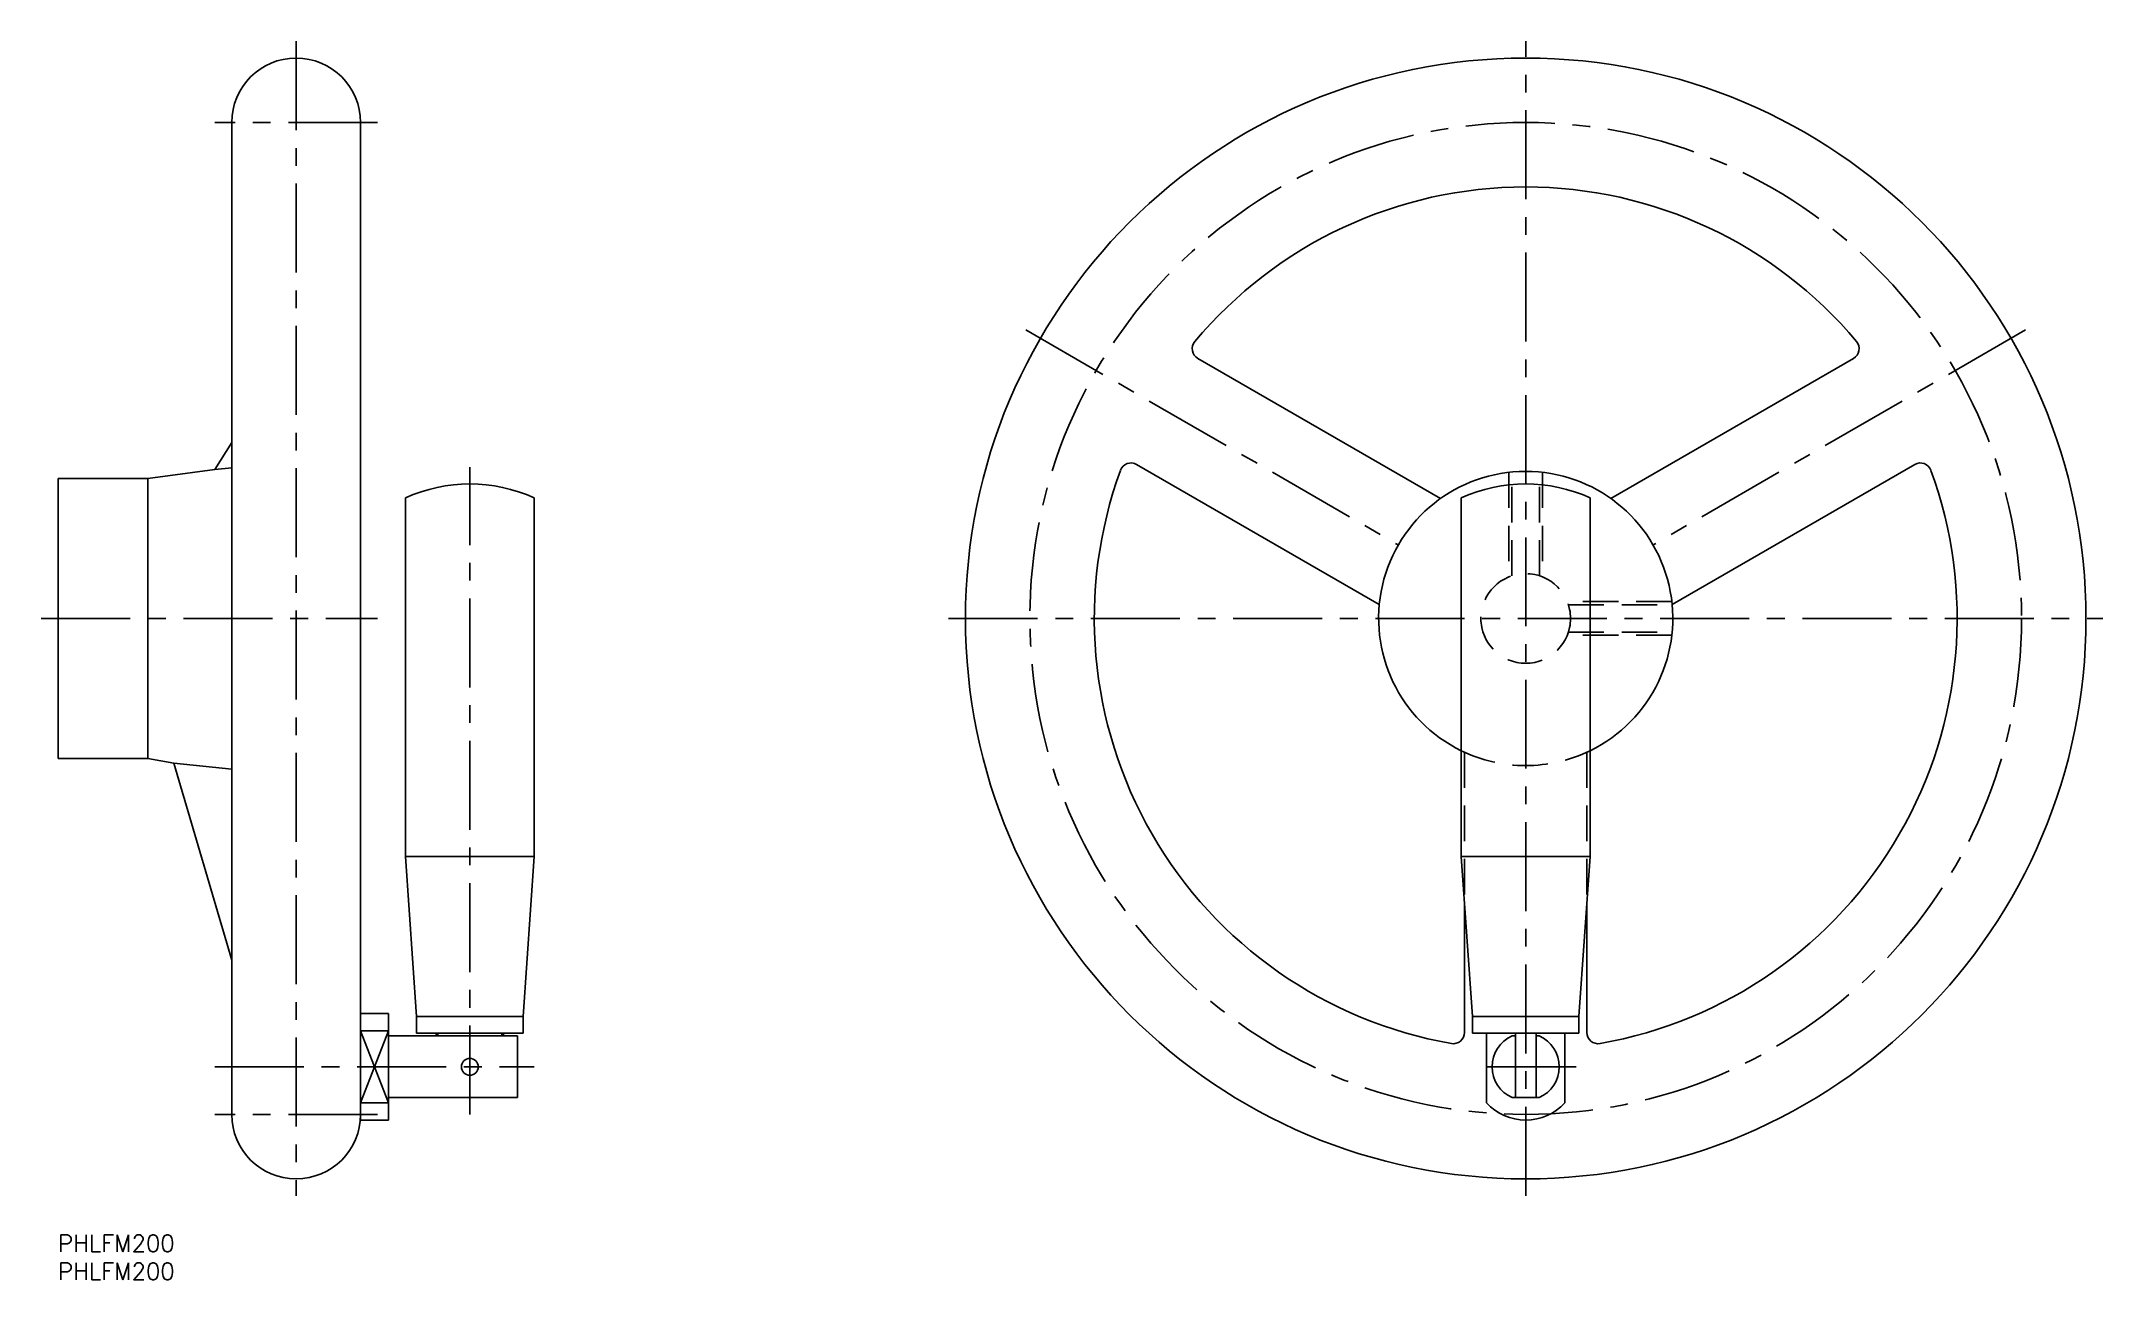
# Model space of a CAD drawing. Extents: x -3 to 365, y -8 to 213.
import ezdxf

# ---------------------------------------------------------------- set-up
doc = ezdxf.new("R2010")
doc.units = 0
doc.header["$LTSCALE"] = 0.5
doc.linetypes.add('CENTER', pattern=[50.8, 31.75, -6.35, 6.35, -6.35])
doc.linetypes.add('DASHED', pattern=[19.05, 12.7, -6.35])
for name, color, linetype in [('MSM_CENTER', 1, 'CENTER'), ('MSM_CONTINUOUS', 7, 'CONTINUOUS'), ('MSM_DASHED', 4, 'DASHED'), ('MSM_NARROW', 5, 'CONTINUOUS'), ('MSM_PART_NUMBER', 7, 'CONTINUOUS')]:
    doc.layers.add(name, color=color, linetype=linetype)
doc.styles.get("Standard").update_dxf_attribs({"font": 'txt.shx', "height": 3, "bigfont": 'bigfont.shx'})

# ---------------------------------------------------------------- blocks, each defined once
blk = doc.blocks.new('*U12')
at = {"layer": 'MSM_PART_NUMBER'}
blk.add_text('PHLFM200', height=3, dxfattribs=at).set_placement((0, -3))
blk = doc.blocks.new('*U13')
at = {"layer": 'MSM_PART_NUMBER'}
blk.add_text('PHLFM200', height=3, dxfattribs=at).set_placement((0, -8))

msp = doc.modelspace()

# ---------------------------------------------------------------- linework, layer by layer
at = {"layer": 'MSM_CENTER'}
for p, q in [((42.5, 213), (42.5, 7)), ((261.96, 7), (261.96, 213)), ((57, 198.5), (28, 198.5)), ((172.76, 161.5), (239.22, 123.12)), ((351.16, 161.5), (284.69, 123.12)), ((73.5, 21.5), (73.5, 137)), ((-3, 110), (57, 110)), ((158.96, 110), (364.96, 110)), ((28, 30), (85, 30)), ((270.96, 30), (252.96, 30)), ((57, 21.5), (28, 21.5))]:
    msp.add_line(p, q, dxfattribs=at)
msp.add_circle((261.96, 110), 88.5, dxfattribs=at)
at = {"layer": 'MSM_CONTINUOUS'}
for p, q in [((31, 21.5), (31, 198.5)), ((54, 20.5), (54, 198.5)), ((203.44, 156.4), (246.75, 131.4)), ((320.47, 156.4), (277.16, 131.4)), ((28.01, 136.56), (31, 141.4)), ((16, 135), (28.01, 136.56)), ((28.01, 136.56), (31, 136.87)), ((192.51, 137.48), (235.82, 112.47)), ((331.4, 137.48), (288.09, 112.47)), ((0, 85), (0, 135)), ((0, 135), (16, 135)), ((16, 85), (16, 135)), ((62, 67.5), (62, 131.55)), ((85, 131.55), (85, 67.5)), ((250.46, 131.55), (250.46, 67.5)), ((273.46, 67.5), (273.46, 131.55)), ((16, 85), (0, 85)), ((20.64, 84.2), (16, 85)), ((31, 49.04), (20.64, 84.2)), ((20.64, 84.2), (31, 83.12)), ((64, 39), (62, 67.5)), ((85, 67.5), (62, 67.5)), ((85, 67.5), (83, 39)), ((250.46, 67.5), (252.46, 39)), ((250.46, 67.5), (273.46, 67.5)), ((271.46, 39), (273.46, 67.5)), ((251.03, 36.12), (251.03, 59.31)), ((272.88, 36.12), (272.88, 59.31)), ((54, 39.5), (59, 39.5)), ((59, 20.5), (59, 39.5)), ((64, 36), (64, 39)), ((83, 39), (64, 39)), ((83, 39), (83, 36)), ((252.46, 39), (252.46, 36)), ((252.46, 39), (271.46, 39)), ((271.46, 36), (271.46, 39)), ((59, 36.42), (54, 36.42)), ((82, 35.5), (59, 35.5)), ((83, 36), (64, 36)), ((67.5, 35.5), (67.5, 36)), ((67.79, 36), (67.79, 35.5)), ((79.21, 35.5), (79.21, 36)), ((79.5, 36), (79.5, 35.5)), ((82, 24.5), (82, 35.5)), ((252.46, 36), (271.46, 36)), ((254.96, 36), (254.96, 23.58)), ((260.11, 35.5), (259.56, 35.5)), ((260.11, 36), (260.11, 24.5)), ((263.81, 24.5), (263.81, 36)), ((264.35, 35.5), (263.81, 35.5)), ((268.96, 23.58), (268.96, 36)), ((59, 23.58), (54, 23.58)), ((59, 24.5), (82, 24.5)), ((264.35, 24.5), (259.56, 24.5)), ((59, 20.5), (54, 20.5))]:
    msp.add_line(p, q, dxfattribs=at)
for centre, radius in [((261.96, 110), 100), ((73.5, 30), 1.5)]:
    msp.add_circle(centre, radius, dxfattribs=at)
for centre, radius, start, end in [((42.5, 198.5), 11.5, 0, 180), ((261.96, 110), 77, 39.9235, 140.0765), ((204.44, 158.13), 2, 140.0765, 240), ((319.47, 158.13), 2, 300, 39.9235), ((261.96, 110), 77, 159.9235, 260.0765), ((191.51, 135.75), 2, 60, 159.9235), ((261.96, 110), 26.25, 295.9824, 244.0176), ((261.96, 110), 77, 279.9235, 20.0765), ((332.4, 135.75), 2, 20.0765, 120), ((73.5, 105.8), 28.2, 65.9332, 114.0668), ((261.96, 105.8), 28.2, 65.9332, 114.0668), ((249.03, 36.12), 2, 260.0765, 0), ((261.96, 30), 6, 113.5565, 246.4435), ((261.96, 30), 6, 293.5565, 66.4435), ((274.88, 36.12), 2, 180, 279.9235), ((261.96, 30), 9.5, 222.5369, 317.4631), ((42.5, 21.5), 11.5, 180, 0)]:
    msp.add_arc(centre, radius, start, end, dxfattribs=at)
at = {"layer": 'MSM_DASHED'}
for p, q in [((258.96, 136.08), (258.96, 117.42)), ((259.5, 117.61), (259.5, 136.11)), ((264.42, 117.61), (264.42, 136.11)), ((264.96, 136.08), (264.96, 117.42)), ((288.03, 113), (269.37, 113)), ((269.57, 112.46), (288.06, 112.46)), ((288.03, 107), (269.37, 107)), ((269.57, 107.54), (288.06, 107.54)), ((251.03, 86.13), (251.03, 59.31)), ((272.88, 86.13), (272.88, 59.31))]:
    msp.add_line(p, q, dxfattribs=at)
msp.add_circle((261.96, 110), 8, dxfattribs=at)
msp.add_arc((261.96, 110), 26.25, 244.0176, 295.9824, dxfattribs=at)
at = {"layer": 'MSM_NARROW'}
for p, q in [((59, 23.58), (54, 36.42)), ((59, 36.42), (54, 23.58))]:
    msp.add_line(p, q, dxfattribs=at)

# ---------------------------------------------------------------- block references
at = {"layer": 'MSM_CONTINUOUS'}
for name in ['*U12', '*U13']:
    msp.add_blockref(name, (0, 0), dxfattribs=at)

doc.saveas('drawing.dxf')
